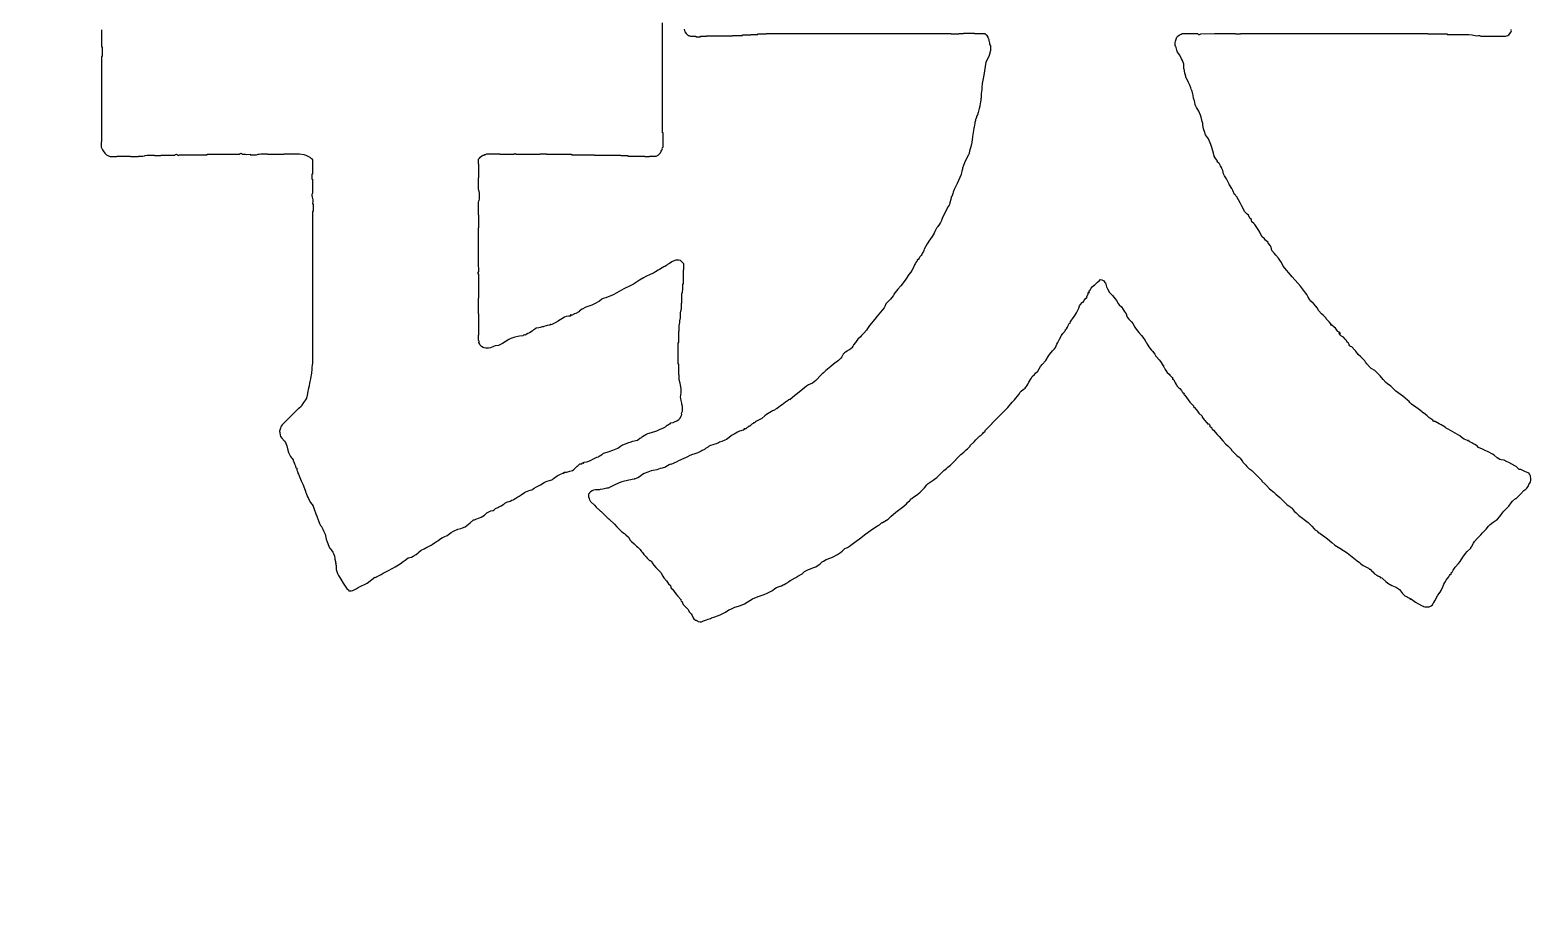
# Model space of a CAD drawing. Extents: x -129781 to 128588, y -28719 to 55661.
# Drawn here: x 115451.7 to 115879.3, y 3460.2 to 3714 of the extents above; entities that cross this region are included whole.
import ezdxf
from ezdxf.enums import TextEntityAlignment as Align

# ---------------------------------------------------------------- set-up
doc = ezdxf.new("R2010")
doc.units = 0
doc.header["$LTSCALE"] = 1000
doc.layers.get('0').update_dxf_attribs({"linetype": 'CONTINUOUS'})
doc.layers.get('Defpoints').update_dxf_attribs({"linetype": 'CONTINUOUS'})
doc.layers.add('DIM', color=3, linetype='CONTINUOUS', lineweight=0)
doc.layers.add('HFZT', color=5, linetype='CONTINUOUS', lineweight=15)
doc.styles.add('TSSD_Dimension', font='tssdeng.shx', dxfattribs={"width": 0.7, "bigfont": 'hztxt.shx'})
doc.styles.add('TSSD_NORM', font='tssdeng.shx', dxfattribs={"width": 0.7, "bigfont": 'hztxt.shx'})
doc.dimstyles.new('TSSD_100_100', dxfattribs={"dimtxt": 300, "dimasz": 100, "dimexe": 100, "dimexo": 250, "dimgap": 100, "dimtad": 1, "dimdec": 0, "dimzin": 0, "dimdsep": 46, "dimtxsty": 'TSSD_Dimension', "dimblk": 'ARCHTICK', "dimblk1": 'ARCHTICK', "dimblk2": 'ARCHTICK', "dimcen": 0, "dimdle": 100, "dimclrt": 7, "dimadec": 0, "dimazin": 0, "dimtfac": 1, "dimtdec": 0, "dimtix": 1, "dimtmove": 2, "dimatfit": 3, "dimfxl": 1, "dimtolj": 1, "dimtzin": 0, "dimarcsym": 0})

# ---------------------------------------------------------------- blocks, each defined once
blk = doc.blocks.new('z')
for points in [[(299712.1, 23882.2), (299712.1, 23877.4), (299712.1, 23875.1), (299712.1, 23870.3), (299712.2, 23870.3), (299712.3, 23870.3), (299712.4, 23870.3), (299712.4, 23867.6), (299712.4, 23866.3), (299712.4, 23863.6), (299712.3, 23863.6), (299712.2, 23863.6), (299712.1, 23863.6), (299712.1, 23840), (299712.1, 23828.3), (299712.1, 23804.7), (299712, 23804.7), (299711.9, 23804.7), (299711.8, 23804.7), (299711.8, 23803.2), (299711.8, 23802.4), (299711.8, 23800.9), (299712.6, 23799.1), (299713.1, 23798.3), (299714.3, 23796.9), (299715.5, 23795.6), (299716.3, 23795.1), (299717.9, 23794.5), (299719.8, 23794.5), (299720.8, 23794.5), (299722.7, 23794.5), (299722.7, 23794.6), (299722.7, 23794.7), (299722.7, 23794.8), (299726.4, 23794.8), (299728.2, 23794.8), (299732, 23794.8), (299732, 23794.7), (299732, 23794.6), (299732, 23794.5), (299734.1, 23794.5), (299735.2, 23794.5), (299737.4, 23794.5), (299737.4, 23794.6), (299737.4, 23794.7), (299737.4, 23794.8), (299738.7, 23794.8), (299739.3, 23794.8), (299740.6, 23794.8), (299741.7, 23795), (299742.3, 23795.2), (299743.5, 23795.4), (299745.5, 23795.4), (299746.5, 23795.4), (299748.6, 23795.4), (299748.6, 23795.3), (299748.6, 23795.2), (299748.6, 23795.1), (299750.4, 23795.1), (299751.3, 23795.1), (299753.1, 23795.1), (299753.1, 23795.2), (299753.1, 23795.3), (299753.1, 23795.4), (299756.9, 23795.4), (299758.8, 23795.4), (299762.7, 23795.4), (299763.3, 23795.9), (299763.9, 23796), (299764.6, 23795.6), (299765, 23795.2), (299765.6, 23795.3), (299765.9, 23795.7), (299773.6, 23795.7), (299777.4, 23795.7), (299785.1, 23795.7), (299785.1, 23795.9), (299785.1, 23795.9), (299785.1, 23796.1), (299793.9, 23796.1), (299798.3, 23796.1), (299807.2, 23796.1), (299807.9, 23796.6), (299808.6, 23796.7), (299809.4, 23796.2), (299811.6, 23796), (299812.7, 23795.9), (299814.9, 23796.1), (299814.9, 23795.9), (299814.9, 23795.9), (299814.9, 23795.7), (299816.6, 23795.7), (299817.5, 23795.7), (299819.3, 23795.7), (299820.5, 23796), (299821.1, 23796.1), (299822.2, 23796.4), (299824.1, 23796.4), (299825.1, 23796.4), (299827, 23796.4), (299827, 23796.3), (299827, 23796.2), (299827, 23796.1), (299831.5, 23796.1), (299833.7, 23796.1), (299838.2, 23796.1), (299838.2, 23796.2), (299838.2, 23796.3), (299838.2, 23796.4), (299842.6, 23796.4), (299844.7, 23796.4), (299849.1, 23796.4), (299852.1, 23795.8), (299853.5, 23795.3), (299856.3, 23794.1), (299857, 23793.4), (299857.4, 23793), (299858.1, 23792.2), (299858.1, 23788.3), (299858.1, 23786.3), (299858.1, 23782.3), (299857.9, 23782.3), (299857.9, 23782.3), (299857.7, 23782.3), (299857.7, 23780.9), (299857.7, 23780.2), (299857.7, 23778.8), (299857.9, 23778.8), (299857.9, 23778.8), (299858.1, 23778.8), (299858.1, 23774.9), (299858.1, 23773), (299858.1, 23769.2), (299857.5, 23768.2), (299857.5, 23767.4), (299857.9, 23766.3), (299858.2, 23764.5), (299858.2, 23763.6), (299858.1, 23761.8), (299858.2, 23761.8), (299858.3, 23761.8), (299858.4, 23761.8), (299858.4, 23759.6), (299858.4, 23758.5), (299858.4, 23756.4), (299858.3, 23756.4), (299858.2, 23756.4), (299858.1, 23756.4), (299858.1, 23714.6), (299858.1, 23693.7), (299858.1, 23651.9), (299858, 23651.3), (299858, 23651), (299857.9, 23650.4), (299857.6, 23648.1), (299857.5, 23647), (299857.3, 23644.7), (299857.2, 23643), (299857, 23642.1), (299856.6, 23640.5), (299856.1, 23638.6), (299855.9, 23637.6), (299855.7, 23635.7), (299855.1, 23633.1), (299854.9, 23631.9), (299854.4, 23629.3), (299853.8, 23627.1), (299853.3, 23626), (299851.8, 23624.2), (299850.7, 23622.4), (299850.1, 23621.5), (299848.6, 23620), (299848.4, 23620.1), (299848.3, 23620), (299848.1, 23619.9), (299843.7, 23615.4), (299841.5, 23613.2), (299837.1, 23608.8), (299836.4, 23607.9), (299836.1, 23607.4), (299835.8, 23606.3), (299835.4, 23605), (299835.3, 23604.3), (299835.5, 23603.1), (299835.7, 23601.5), (299836, 23600.7), (299836.9, 23599.4), (299838.6, 23597.5), (299839.3, 23596.4), (299840.3, 23594.1), (299841, 23591.1), (299841.5, 23589.6), (299842.9, 23586.7), (299843.5, 23585.8), (299843.9, 23585.3), (299844.6, 23584.5), (299844.6, 23584.1), (299844.6, 23583.9), (299844.8, 23583.5), (299845.4, 23582.3), (299845.7, 23581.6), (299846.4, 23580.3), (299846.4, 23579.6), (299846.6, 23579.2), (299847.2, 23578.7), (299847.1, 23577.8), (299847.2, 23577.3), (299847.7, 23576.5), (299847.8, 23575.7), (299847.9, 23575.3), (299848.3, 23574.6), (299850.3, 23569.9), (299851.3, 23567.6), (299853.3, 23562.9), (299853.3, 23562.3), (299853.4, 23561.9), (299853.7, 23561.4), (299854.7, 23558.9), (299855.2, 23557.6), (299856.5, 23555.2), (299857.9, 23553.5), (299858.5, 23552.5), (299859.3, 23550.4), (299860.4, 23547.1), (299861, 23545.5), (299862.1, 23542.2), (299862.7, 23541), (299863, 23540.3), (299863.7, 23539), (299863.8, 23538.9), (299863.9, 23538.9), (299864, 23538.7), (299865.1, 23536.4), (299865.7, 23535.3), (299866.9, 23533), (299867.5, 23529.5), (299868.1, 23527.8), (299869.4, 23524.6), (299869.9, 23523.5), (299870.3, 23523), (299871, 23522.1), (299872.2, 23520.6), (299872.7, 23519.7), (299873.3, 23517.9), (299873.5, 23516.4), (299873.6, 23515.6), (299873.9, 23514.1), (299874, 23513.4), (299874.1, 23513.1), (299874.2, 23512.5), (299874, 23512.3), (299874.1, 23511.9), (299874.4, 23511.8), (299874.4, 23510.6), (299874.4, 23509.9), (299874.4, 23508.6), (299875.4, 23505.8), (299876.1, 23504.4), (299877.7, 23501.9), (299879.3, 23499), (299880.1, 23497.6), (299882.1, 23495), (299882.6, 23494.6), (299882.9, 23494.4), (299883.3, 23493.9), (299884.4, 23493.8), (299884.9, 23493.8), (299885.9, 23494.1), (299887.4, 23494.8), (299888.2, 23495.2), (299889.7, 23496), (299889.9, 23496.1), (299889.9, 23496.2), (299890.1, 23496.3), (299892.4, 23497.5), (299893.5, 23498), (299895.8, 23499.2), (299898, 23500.8), (299899.1, 23501.6), (299901.3, 23503.2), (299901.7, 23503), (299902.1, 23503.2), (299902.4, 23503.5), (299905.5, 23505.2), (299907, 23506), (299910.1, 23507.7), (299913.6, 23509.5), (299915.3, 23510.4), (299918.7, 23512.5), (299920.9, 23514.2), (299922.1, 23515), (299924.3, 23516.6), (299926.6, 23517.2), (299927.8, 23517.7), (299929.8, 23519), (299931.2, 23520.2), (299931.9, 23520.8), (299933.3, 23521.9), (299935.3, 23522.9), (299936.4, 23523.5), (299938.4, 23524.5), (299940.1, 23525.4), (299940.9, 23525.9), (299942.6, 23527), (299944, 23528), (299944.7, 23528.5), (299946.1, 23529.6), (299948.1, 23530.6), (299949.2, 23531.1), (299951.2, 23532.2), (299954.1, 23534.1), (299955.6, 23535), (299958.7, 23536.5), (299960.8, 23536.9), (299961.8, 23537.3), (299963.7, 23538.2), (299966.1, 23540), (299967.2, 23540.9), (299969.4, 23542.9), (299970.2, 23542.9), (299970.6, 23543.1), (299971.2, 23543.5), (299973.7, 23544.3), (299974.9, 23544.9), (299977.1, 23546.2), (299978.7, 23547.7), (299979.6, 23548.3), (299981.6, 23549.1), (299983, 23549.5), (299983.7, 23549.9), (299984.8, 23550.7), (299986.3, 23551.5), (299987.1, 23551.9), (299988.7, 23552.6), (299990.4, 23553.9), (299991.3, 23554.4), (299993.1, 23555.4), (299994.3, 23555.7), (299994.9, 23555.9), (299996, 23556.5), (299997.2, 23556.9), (299997.7, 23557.2), (299998.7, 23557.9), (300000.2, 23558.8), (300001, 23559.3), (300002.4, 23560.3), (300004.8, 23561.9), (300006.1, 23562.6), (300008.8, 23563.5), (300009.9, 23563.8), (300010.5, 23564.1), (300011.4, 23564.8), (300013.2, 23565.7), (300014.1, 23566.2), (300015.9, 23567.1), (300018.4, 23568.7), (300019.9, 23569.4), (300022.9, 23570.3), (300023.7, 23570.6), (300024.1, 23570.9), (300024.8, 23571.5), (300027.5, 23573.4), (300028.9, 23574.1), (300031.9, 23575.4), (300031.9, 23575.2), (300032, 23575.2), (300032.2, 23575.2), (300032.2, 23575.5), (300032.2, 23575.6), (300032.2, 23575.9), (300033.9, 23576), (300034.7, 23576.2), (300036.3, 23576.7), (300038, 23577.2), (300038.9, 23577.7), (300040.2, 23578.9), (300041.3, 23580), (300042, 23580.6), (300043.2, 23581.6), (300043.9, 23581.6), (300044.4, 23581.8), (300044.8, 23582.3), (300044.9, 23582.5), (300045.1, 23582.5), (300045.3, 23582.4), (300045.5, 23582.2), (300045.7, 23582.2), (300045.9, 23582.3), (300045.9, 23582.5), (300045.9, 23582.6), (300045.9, 23582.9), (300047.8, 23583.1), (300048.7, 23583.4), (300050.4, 23584), (300052.2, 23584.9), (300053.1, 23585.4), (300054.9, 23586.3), (300056.1, 23586.6), (300056.6, 23587), (300057.6, 23587.7), (300058.4, 23588.1), (300058.7, 23588.4), (300059.4, 23589), (300062, 23589.8), (300063.4, 23590.2), (300065.9, 23591.2), (300068.2, 23592), (300069.3, 23592.5), (300071.2, 23593.9), (300072.7, 23594.8), (300073.5, 23595.2), (300075.1, 23595.9), (300077, 23596.5), (300078, 23596.8), (300079.9, 23597.5), (300081.9, 23597.8), (300083, 23598.2), (300084.7, 23599.4), (300085.5, 23599.8), (300085.9, 23600.1), (300086.6, 23600.7), (300088.8, 23602.1), (300090.1, 23602.7), (300092.7, 23603.5), (300094.2, 23603.9), (300095, 23604.1), (300096.5, 23604.5), (300098.8, 23605.7), (300100, 23606.2), (300102.3, 23607.4), (300102.9, 23607.7), (300103.1, 23608), (300103.6, 23608.5), (300104, 23608.4), (300104.3, 23608.6), (300104.5, 23609), (300105.2, 23609.3), (300105.6, 23609.5), (300106.1, 23610.1), (300107.8, 23610.4), (300108.7, 23610.7), (300110.3, 23611.5), (300111.7, 23612.4), (300112.4, 23613.1), (300113.2, 23614.6), (300113.4, 23615.1), (300113.5, 23615.4), (300113.8, 23615.9), (300113.5, 23616.7), (300113.6, 23617.3), (300114.1, 23618.1), (300114.1, 23619.4), (300114.1, 23620), (300114.1, 23621.3), (300113.8, 23623), (300113.6, 23623.8), (300113.2, 23625.5), (300113, 23627), (300112.9, 23627.8), (300113, 23629.3), (300113.3, 23631.1), (300113.3, 23632), (300113.2, 23633.8), (300112.8, 23636.2), (300112.5, 23637.5), (300111.9, 23639.9), (300111.9, 23641.3), (300111.9, 23642), (300111.9, 23643.4), (300111.8, 23643.4), (300111.7, 23643.4), (300111.6, 23643.4), (300111.6, 23646.3), (300111.6, 23647.8), (300111.6, 23650.8), (300111.4, 23650.8), (300111.4, 23650.8), (300111.2, 23650.8), (300111.2, 23656.8), (300111.2, 23659.8), (300111.2, 23665.8), (300111.4, 23665.8), (300111.4, 23665.8), (300111.6, 23665.8), (300111.6, 23668.9), (300111.6, 23670.4), (300111.6, 23673.5), (300111.7, 23673.5), (300111.8, 23673.5), (300111.9, 23673.5), (300111.9, 23675), (300111.9, 23675.8), (300111.9, 23677.3), (300112.3, 23679.5), (300112.4, 23680.6), (300112.8, 23682.8), (300112.8, 23684.2), (300112.8, 23684.9), (300112.8, 23686.3), (300113.1, 23687.4), (300113.2, 23688), (300113.5, 23689.2), (300113.5, 23690.7), (300113.5, 23691.5), (300113.5, 23693), (300113.6, 23693), (300113.7, 23693), (300113.8, 23693), (300113.8, 23695.6), (300113.8, 23696.8), (300113.8, 23699.4), (300114.1, 23700.6), (300114.2, 23701.1), (300114.4, 23702.3), (300114.4, 23703.9), (300114.4, 23704.8), (300114.4, 23706.4), (300114.6, 23706.4), (300114.6, 23706.4), (300114.8, 23706.4), (300114.8, 23710.3), (300114.8, 23712.2), (300114.8, 23716), (300114.9, 23716), (300115, 23716), (300115.1, 23716), (300115.1, 23717.7), (300115.1, 23718.5), (300115.1, 23720.2), (300114.2, 23721.2), (300113.8, 23721.6), (300112.8, 23722.4), (300111.6, 23722.8), (300110.9, 23722.8), (300109.6, 23722.6), (300107.7, 23722.1), (300106.7, 23721.6), (300105.2, 23720.4), (300104.3, 23719.9), (300103.9, 23719.7), (300103.2, 23719.1), (300102, 23718.4), (300101.3, 23718.1), (300100, 23717.5), (300098.2, 23716.3), (300097.3, 23715.8), (300095.6, 23714.6), (300094, 23713.8), (300093.3, 23713.5), (300091.7, 23712.7), (300088.7, 23711.3), (300087.2, 23710.5), (300084.4, 23708.8), (300080.2, 23706.1), (300078, 23705), (300073.5, 23702.9), (300068.7, 23700), (300066.2, 23698.7), (300061, 23696.7), (300059.2, 23696.1), (300058.3, 23695.6), (300056.8, 23694.4), (300056.4, 23694.3), (300056.2, 23694.1), (300055.9, 23693.8), (300054.1, 23692.9), (300053.2, 23692.5), (300051.4, 23691.6), (300048.6, 23690.7), (300047.2, 23690.1), (300044.7, 23688.7), (300043.6, 23688.2), (300043.2, 23687.8), (300042.4, 23686.9), (300040.4, 23685.9), (300039.4, 23685.5), (300037.3, 23684.5), (300037, 23684.8), (300036.9, 23684.9), (300036.7, 23685.2), (300036.7, 23684.7), (300036.7, 23684.5), (300036.7, 23684), (300036.3, 23684), (300036, 23684.1), (300035.7, 23684.4), (300035.7, 23684.2), (300035.7, 23684.1), (300035.7, 23683.9), (300033.6, 23683.6), (300032.6, 23683.2), (300030.7, 23682.1), (300029.6, 23681.4), (300029.1, 23681.1), (300028, 23680.4), (300026.1, 23679.4), (300025.1, 23678.9), (300023.2, 23678), (300023.1, 23678.2), (300022.8, 23678.2), (300022.6, 23678.1), (300022.4, 23677.9), (300022.3, 23677.8), (300022.1, 23677.6), (300020.5, 23677.5), (300019.7, 23677.3), (300018.1, 23676.8), (300017.8, 23676.6), (300017.5, 23676.5), (300017.1, 23676.5), (300015.6, 23676.1), (300014.8, 23675.9), (300013.3, 23675.6), (300012.7, 23675.6), (300012.4, 23675.4), (300012, 23674.9), (300011.2, 23674.5), (300010.8, 23674.2), (300010.1, 23673.6), (300008.2, 23672.5), (300007.2, 23672), (300005.3, 23670.9), (300004.6, 23671), (300004.2, 23670.9), (300003.7, 23670.4), (300001.4, 23670.1), (300000.3, 23669.9), (299998.1, 23669.3), (299995.3, 23668.4), (299993.9, 23667.7), (299991.4, 23666.1), (299989.5, 23665.1), (299988.6, 23664.6), (299986.7, 23663.6), (299984.5, 23663.3), (299983.3, 23662.9), (299981.3, 23662), (299980, 23661.8), (299979.4, 23661.8), (299978.1, 23661.8), (299976.8, 23662), (299976.1, 23662.2), (299975, 23662.9), (299974.1, 23663.9), (299973.8, 23664.5), (299973.3, 23665.8), (299973.5, 23666.3), (299973.4, 23666.7), (299973, 23667.1), (299973, 23668.6), (299973, 23669.4), (299973, 23670.9), (299973.1, 23670.9), (299973.2, 23670.9), (299973.3, 23670.9), (299973.3, 23676.8), (299973.3, 23679.7), (299973.3, 23685.6), (299973.2, 23685.6), (299973.1, 23685.6), (299973, 23685.6), (299973, 23690), (299973, 23692.2), (299973, 23696.5), (299973.1, 23696.5), (299973.2, 23696.5), (299973.3, 23696.5), (299973.3, 23703), (299973.3, 23706.3), (299973.3, 23712.8), (299972.8, 23713.4), (299972.7, 23714.1), (299973.1, 23714.8), (299973.3, 23716.3), (299973.3, 23717.1), (299973, 23718.6), (299973, 23729.2), (299973, 23734.5), (299973, 23745.2), (299973.1, 23745.2), (299973.2, 23745.2), (299973.3, 23745.2), (299973.3, 23748.8), (299973.3, 23750.5), (299973.3, 23754.1), (299973.2, 23754.1), (299973.1, 23754.1), (299973, 23754.1), (299973, 23757.6), (299973, 23759.3), (299973, 23762.8), (299973.2, 23763.7), (299973.4, 23764.1), (299973.6, 23765), (299973.6, 23766.7), (299973.6, 23767.5), (299973.6, 23769.2), (299973.4, 23770.3), (299973.2, 23770.9), (299973, 23772.1), (299973, 23775.1), (299973, 23776.7), (299973, 23779.7), (299973.1, 23779.7), (299973.2, 23779.7), (299973.3, 23779.7), (299973.3, 23783.6), (299973.3, 23785.5), (299973.3, 23789.3), (299973.2, 23789.3), (299973.1, 23789.3), (299973, 23789.3), (299973, 23790.6), (299973, 23791.3), (299973, 23792.5), (299973.3, 23793), (299973.5, 23793.2), (299973.9, 23793.5), (299973.9, 23793.8), (299973.9, 23793.9), (299973.9, 23794.1), (299974.4, 23794.1), (299974.7, 23794.2), (299974.9, 23794.6), (299975.4, 23794.7), (299975.6, 23795), (299975.8, 23795.4), (299976.5, 23795.3), (299976.9, 23795.5), (299977.4, 23795.9), (299978, 23795.9), (299978.3, 23796), (299978.7, 23796.4), (299982.3, 23796.4), (299984.1, 23796.4), (299987.7, 23796.4), (299987.7, 23796.3), (299987.7, 23796.2), (299987.7, 23796.1), (299991.7, 23796.1), (299993.6, 23796.1), (299997.6, 23796.1), (299997.9, 23796.5), (299998.5, 23796.6), (299998.9, 23796.2), (300005.5, 23796.1), (300008.9, 23796.1), (300015.5, 23796.1), (300015.5, 23796.2), (300015.5, 23796.3), (300015.5, 23796.4), (300017.3, 23796.4), (300018.2, 23796.4), (300020, 23796.4), (300020, 23796.3), (300020, 23796.2), (300020, 23796.1), (300026.9, 23796.1), (300030.4, 23796.1), (300037.3, 23796.1), (300037.3, 23795.9), (300037.3, 23795.9), (300037.3, 23795.7), (300043.7, 23795.7), (300046.9, 23795.7), (300053.3, 23795.7), (300053.3, 23795.6), (300053.3, 23795.6), (300053.3, 23795.4), (300060.6, 23795.4), (300064.3, 23795.4), (300071.5, 23795.4), (300071.5, 23795.3), (300071.5, 23795.2), (300071.5, 23795.1), (300073.5, 23795.1), (300074.4, 23795.1), (300076.4, 23795.1), (300076.4, 23795), (300076.4, 23794.9), (300076.4, 23794.8), (300081.1, 23794.8), (300083.5, 23794.8), (300088.2, 23794.8), (300088.2, 23794.7), (300088.2, 23794.6), (300088.2, 23794.5), (300089.5, 23794.5), (300090.1, 23794.5), (300091.4, 23794.5), (300091.4, 23794.6), (300091.4, 23794.7), (300091.4, 23794.8), (300093.2, 23794.8), (300094.1, 23794.8), (300095.9, 23794.8), (300097.3, 23795.4), (300097.9, 23795.9), (300098.9, 23797), (300099.5, 23798.2), (300099.8, 23798.8), (300100.4, 23799.9), (300100.1, 23800.2), (300100.3, 23800.7), (300100.7, 23800.9), (300100.7, 23804.8), (300100.7, 23806.8), (300100.7, 23810.8), (300100.5, 23810.8), (300100.5, 23810.8), (300100.4, 23810.8), (300100.4, 23841.3), (300100.4, 23856.5), (300100.4, 23887)], [(300115.3, 23882.6), (300115.9, 23880.9), (300116.6, 23879.7), (300117.1, 23879.2), (300118.1, 23878.3), (300118.7, 23878.3), (300119.1, 23878.1), (300119.6, 23877.7), (300121.1, 23877.7), (300121.9, 23877.7), (300123.4, 23877.7), (300123.4, 23877.6), (300123.4, 23877.5), (300123.4, 23877.4), (300124.7, 23877.4), (300125.3, 23877.4), (300126.6, 23877.4), (300126.6, 23877.5), (300126.6, 23877.6), (300126.6, 23877.7), (300128.3, 23877.7), (300129.1, 23877.7), (300130.8, 23877.7), (300130.8, 23877.8), (300130.8, 23877.9), (300130.8, 23878), (300137.9, 23878), (300141.5, 23878), (300148.7, 23878), (300148.7, 23878.1), (300148.7, 23878.2), (300148.7, 23878.3), (300151.5, 23878.3), (300152.9, 23878.3), (300155.7, 23878.3), (300155.7, 23878.4), (300155.7, 23878.5), (300155.7, 23878.6), (300158, 23878.6), (300159.2, 23878.6), (300161.5, 23878.6), (300161.5, 23878.8), (300161.5, 23878.8), (300161.5, 23879), (300163.4, 23879), (300164.4, 23879), (300166.3, 23879), (300166.3, 23879.1), (300166.3, 23879.2), (300166.3, 23879.3), (300168.6, 23879.3), (300169.7, 23879.3), (300172.1, 23879.3), (300172.1, 23879.4), (300172.1, 23879.5), (300172.1, 23879.6), (300223.3, 23879.6), (300248.9, 23879.6), (300300.1, 23879.6), (300300.1, 23879.5), (300300.1, 23879.4), (300300.1, 23879.3), (300302.3, 23879.3), (300303.3, 23879.3), (300305.5, 23879.3), (300305.5, 23879.4), (300305.5, 23879.5), (300305.5, 23879.6), (300306.8, 23879.6), (300307.4, 23879.6), (300308.7, 23879.6), (300308.7, 23879.7), (300308.7, 23879.8), (300308.7, 23879.9), (300311.8, 23879.9), (300313.3, 23879.9), (300316.4, 23879.9), (300316.4, 23879.8), (300316.4, 23879.7), (300316.4, 23879.6), (300319.2, 23879.6), (300320.6, 23879.6), (300323.4, 23879.6), (300324.5, 23878.8), (300324.9, 23878.2), (300325.5, 23877), (300325.7, 23876.3), (300325.9, 23876), (300326.3, 23875.4), (300326.3, 23874.5), (300326.4, 23874), (300326.8, 23873.2), (300326.8, 23872.3), (300326.9, 23871.8), (300327.3, 23871), (300327.3, 23869.7), (300327.3, 23869), (300327.3, 23867.8), (300326.4, 23864.5), (300325.8, 23862.8), (300324.2, 23859.8), (300323.2, 23853.9), (300322.7, 23850.9), (300321.7, 23845), (300321.4, 23842.2), (300321.3, 23840.8), (300321, 23838), (300321, 23837.3), (300320.9, 23836.9), (300320.9, 23836.2), (300320.9, 23835.7), (300320.9, 23835.5), (300320.9, 23835), (300320.8, 23834.5), (300320.8, 23834.3), (300320.7, 23833.8), (300320.5, 23832), (300320.3, 23831.1), (300320.1, 23829.3), (300319.6, 23827.6), (300319.3, 23826.7), (300318.8, 23824.9), (300318.3, 23823.3), (300318, 23822.6), (300317.5, 23821), (300317.2, 23820.4), (300317, 23820.1), (300316.9, 23819.4), (300316.6, 23818.1), (300316.5, 23817.5), (300316.2, 23816.2), (300316, 23814.8), (300315.9, 23814.1), (300315.6, 23812.7), (300315.3, 23810.9), (300315.2, 23810), (300315, 23808.2), (300314.4, 23804.1), (300314, 23802.1), (300312.9, 23798.1), (300312.7, 23797.1), (300312.5, 23796.6), (300312.1, 23795.7), (300310.2, 23792.1), (300309.4, 23790.2), (300308.1, 23786.3), (300308, 23786.1), (300308, 23786), (300307.9, 23785.8), (300307.5, 23784.3), (300307.3, 23783.5), (300307, 23782), (300305.3, 23777.8), (300304.3, 23775.7), (300302.2, 23771.7), (300301.5, 23769.8), (300301.2, 23768.9), (300300.6, 23766.9), (300300.5, 23766.7), (300300.5, 23766.6), (300300.4, 23766.5), (300300.4, 23766.6), (300300.4, 23766.7), (300300.4, 23766.9), (300300.3, 23766.7), (300300.3, 23766.6), (300300.2, 23766.3), (300299.9, 23764.8), (300299.7, 23764), (300299.3, 23762.5), (300299, 23761.3), (300298.7, 23760.8), (300298, 23759.9), (300296.5, 23756.8), (300295.7, 23755.3), (300294.2, 23752.2), (300293.8, 23750.8), (300293.5, 23750.1), (300292.7, 23748.9), (300292, 23747.6), (300291.6, 23746.9), (300290.6, 23745.8), (300290.5, 23745.4), (300290.3, 23745.2), (300290, 23744.9), (300288.8, 23742.5), (300288.3, 23741.4), (300287.1, 23739.1), (300284.7, 23735.8), (300283.5, 23734), (300281.5, 23730.4), (300281.3, 23729.3), (300281.1, 23728.8), (300280.4, 23727.9), (300279.8, 23726.6), (300279.4, 23726), (300278.5, 23725), (300278, 23724), (300277.6, 23723.5), (300276.7, 23722.8), (300276.8, 23722.3), (300276.6, 23722), (300276.2, 23721.8), (300275.2, 23720.2), (300274.7, 23719.4), (300274, 23717.6), (300273, 23715.6), (300272.3, 23714.5), (300270.8, 23712.8), (300268.7, 23709.6), (300267.6, 23708), (300265.2, 23705), (300263.3, 23702.6), (300262.4, 23701.4), (300260.4, 23699.1), (300260.5, 23698.7), (300260.3, 23698.3), (300259.9, 23698.1), (300258.1, 23695.7), (300257.1, 23694.5), (300255, 23692.4), (300254.2, 23690.6), (300253.7, 23689.7), (300252.5, 23688.2), (300249, 23683.9), (300247.2, 23681.8), (300243.7, 23677.5), (300242.3, 23675.3), (300241.5, 23674.2), (300239.7, 23672.2), (300238.1, 23670.5), (300237.3, 23669.7), (300235.6, 23668), (300234.5, 23666.4), (300233.9, 23665.6), (300232.5, 23664.2), (300232.6, 23663.8), (300232.4, 23663.4), (300232.1, 23663.2), (300231.3, 23662.1), (300230.9, 23661.6), (300229.8, 23660.7), (300229, 23660.4), (300228.6, 23660.2), (300228.1, 23659.6), (300226.9, 23659), (300226.4, 23658.6), (300225.5, 23657.6), (300224.4, 23655.7), (300223.7, 23654.8), (300222.1, 23653.3), (300218.6, 23650.6), (300216.9, 23649.2), (300213.3, 23646.4), (300211.7, 23644.8), (300210.9, 23644), (300209.3, 23642.4), (300207.4, 23640.4), (300206.4, 23639.4), (300204.2, 23637.6), (300201.3, 23636.3), (300200, 23635.4), (300197.5, 23633.5), (300193.8, 23630.5), (300192, 23629.1), (300188.4, 23626.1), (300188, 23626.2), (300187.6, 23626), (300187.4, 23625.6), (300186.6, 23625.2), (300186.2, 23624.9), (300185.5, 23624.3), (300183.2, 23622.6), (300182, 23621.8), (300179.7, 23620), (300179.3, 23620.1), (300179, 23619.9), (300178.8, 23619.5), (300178.3, 23619.4), (300178.1, 23619.2), (300177.8, 23618.9), (300176.5, 23618.3), (300175.9, 23617.9), (300174.6, 23617.3), (300172.3, 23615.8), (300171.2, 23614.9), (300169.2, 23613.1), (300167.6, 23612.4), (300166.9, 23612), (300165.3, 23611.2), (300164.7, 23610.9), (300164.5, 23610.6), (300164, 23610.1), (300163.6, 23610.2), (300163.3, 23610), (300163.1, 23609.6), (300162.1, 23609.1), (300161.6, 23608.7), (300160.8, 23607.9), (300160.4, 23607.9), (300160.1, 23607.8), (300159.9, 23607.4), (300159, 23606.9), (300158.6, 23606.6), (300158, 23605.9), (300157.5, 23605.9), (300157.2, 23605.9), (300156.7, 23605.9), (300156.8, 23605.5), (300156.6, 23605.1), (300156.2, 23605), (300153.6, 23604.3), (300152.3, 23603.7), (300150, 23602.3), (300148.5, 23601.5), (300147.8, 23601), (300146.4, 23600), (300144.6, 23598.6), (300143.5, 23598), (300141.3, 23597.1), (300139.7, 23596.6), (300139, 23596.3), (300137.5, 23595.5), (300135.9, 23595), (300135.2, 23594.8), (300133.6, 23594.3), (300132.7, 23594), (300132.1, 23593.7), (300131.4, 23593), (300130.6, 23592.6), (300130.2, 23592.3), (300129.5, 23591.7), (300127.9, 23590.9), (300127.2, 23590.5), (300125.6, 23589.8), (300125, 23589.6), (300124.7, 23589.4), (300124, 23589.1), (300122.1, 23588.5), (300121.2, 23588.2), (300119.2, 23587.5), (300117.6, 23586.5), (300116.8, 23586.1), (300115.1, 23585.3), (300111.5, 23583.7), (300109.7, 23582.9), (300106.1, 23581.3), (300105.7, 23581.4), (300105.3, 23581.3), (300105, 23581), (300103.9, 23580.3), (300103.4, 23580), (300102.3, 23579.5), (300100, 23578.8), (300098.8, 23578.4), (300096.5, 23577.6), (300093.9, 23577.1), (300092.6, 23576.8), (300090.1, 23575.9), (300087.7, 23575), (300086.5, 23574.3), (300084.4, 23572.8), (300083.3, 23572), (300082.6, 23571.7), (300081.3, 23571.4), (300081.1, 23571.3), (300081, 23571.3), (300080.8, 23571.2), (300079.3, 23570.8), (300078.5, 23570.6), (300077, 23570.3), (300075.1, 23570), (300074.1, 23569.8), (300072.2, 23569.3), (300070.4, 23568.5), (300069.5, 23568.1), (300067.7, 23567.4), (300065.9, 23566.5), (300065, 23566), (300063.2, 23565.1), (300062.7, 23564.9), (300062.5, 23564.9), (300061.9, 23564.8), (300060, 23564.4), (300059.1, 23564.2), (300057.1, 23563.9), (300056.8, 23563.8), (300056.7, 23563.8), (300056.3, 23563.7), (300055.4, 23563.7), (300054.9, 23563.7), (300053.9, 23563.7), (300052.5, 23563.4), (300051.7, 23563.1), (300050.4, 23562.3), (300049.9, 23561.7), (300049.7, 23561.4), (300049.1, 23560.8), (300049, 23559.5), (300049, 23558.8), (300049.5, 23557.6), (300049.9, 23556.8), (300050.1, 23556.5), (300050.6, 23555.7), (300053.2, 23553.1), (300054.5, 23551.8), (300057.1, 23549.1), (300057.4, 23549), (300057.5, 23548.9), (300057.8, 23548.8), (300059.8, 23546.8), (300060.9, 23545.7), (300062.9, 23543.7), (300063.2, 23543.6), (300063.3, 23543.5), (300063.5, 23543.4), (300067, 23539.9), (300068.7, 23538.2), (300072.2, 23534.7), (300074.1, 23533.4), (300075, 23532.6), (300076.7, 23530.9), (300078, 23528.8), (300078.9, 23527.9), (300080.8, 23526.4), (300082.4, 23524.8), (300083.2, 23524), (300084.8, 23522.4), (300085.9, 23521), (300086.4, 23520.3), (300087.4, 23518.9), (300089, 23517.3), (300089.8, 23516.5), (300091.4, 23514.9), (300091.8, 23514.7), (300092, 23514.6), (300092.4, 23514.4), (300093.6, 23512.5), (300094.3, 23511.6), (300095.7, 23509.9), (300097.1, 23508.5), (300097.8, 23507.8), (300099.2, 23506.4), (300100.5, 23503.9), (300101.3, 23502.8), (300103.1, 23500.6), (300104, 23499.3), (300104.6, 23498.6), (300105.8, 23497.4), (300106.1, 23496.3), (300106.4, 23495.7), (300107.2, 23494.9), (300109.5, 23491.8), (300110.7, 23490.3), (300113.2, 23487.5), (300113.1, 23487.1), (300113.3, 23486.7), (300113.6, 23486.6), (300114.7, 23484.4), (300115.5, 23483.4), (300117.2, 23481.8), (300118, 23480.9), (300118.4, 23480.3), (300118.8, 23479.2), (300119.7, 23478.3), (300120.2, 23477.8), (300120.8, 23476.6), (300121.5, 23475.2), (300122.1, 23474.5), (300123.2, 23473.4), (300123.6, 23473.5), (300124, 23473.2), (300124, 23472.8), (300124.4, 23473), (300124.9, 23472.9), (300125, 23472.5), (300126.5, 23472.3), (300127.4, 23472.4), (300128.8, 23473), (300130.1, 23473.4), (300130.8, 23473.7), (300132, 23474.2), (300133.6, 23474.7), (300134.3, 23475), (300135.9, 23475.5), (300139.2, 23476.7), (300140.8, 23477.4), (300143.9, 23479), (300146.3, 23480.6), (300147.6, 23481.2), (300150.3, 23482.4), (300153, 23483.2), (300154.4, 23483.7), (300157, 23484.8), (300160.7, 23487.2), (300162.6, 23488.2), (300166.6, 23489.9), (300170.7, 23491.2), (300172.7, 23492.1), (300176.5, 23494.1), (300178.2, 23495.5), (300179.2, 23496.1), (300181.2, 23496.8), (300181.7, 23497), (300182, 23497.1), (300182.6, 23497.3), (300183.9, 23497.9), (300184.5, 23498.2), (300185.8, 23498.9), (300187, 23499.6), (300187.6, 23500), (300188.7, 23501), (300189.1, 23500.9), (300189.5, 23501.1), (300189.7, 23501.4), (300192.6, 23503.1), (300194.1, 23503.9), (300197, 23505.6), (300198.6, 23507.1), (300199.5, 23507.7), (300201.5, 23508.6), (300202.7, 23509), (300203.3, 23509.2), (300204.4, 23509.8), (300206.4, 23510.5), (300207.5, 23511), (300209.2, 23512.3), (300210.8, 23513.8), (300211.7, 23514.4), (300213.7, 23515.5), (300216.9, 23516.7), (300218.5, 23517.3), (300221.5, 23518.9), (300223.6, 23520.4), (300224.6, 23521.2), (300226.5, 23523), (300227.8, 23523.5), (300228.5, 23523.9), (300229.7, 23524.8), (300234.3, 23528.2), (300236.6, 23529.9), (300241.2, 23533.3), (300244.4, 23535.5), (300246, 23536.6), (300249.2, 23538.7), (300250.5, 23539.4), (300251.1, 23539.9), (300252.1, 23541), (300252.5, 23540.9), (300252.8, 23541.1), (300253, 23541.4), (300255.4, 23542.7), (300256.5, 23543.5), (300258.5, 23545.3), (300261.9, 23548.3), (300263.7, 23549.7), (300267.4, 23552.3), (300269.2, 23554.1), (300270, 23554.9), (300271.8, 23556.6), (300271.9, 23557), (300272, 23557.2), (300272.2, 23557.6), (300272.8, 23557.5), (300273.2, 23557.6), (300273.5, 23558.1), (300277, 23560.7), (300278.7, 23562.1), (300281.8, 23565.1), (300283.3, 23567.1), (300284.2, 23568), (300286.2, 23569.5), (300287.8, 23570.4), (300288.6, 23571), (300290.2, 23572.2), (300292.1, 23574.1), (300293, 23575.1), (300295, 23577), (300296.9, 23578.5), (300297.8, 23579.3), (300299.8, 23580.8), (300301.2, 23582.3), (300302, 23583), (300303.4, 23584.5), (300303.6, 23584.8), (300303.6, 23584.9), (300303.8, 23585.1), (300305, 23586.4), (300305.6, 23587), (300306.8, 23588.2), (300307.7, 23588.8), (300308.1, 23589.1), (300309, 23589.8), (300310.6, 23591.4), (300311.4, 23592.2), (300313, 23593.8), (300313.2, 23594), (300313.2, 23594.2), (300313.4, 23594.4), (300316, 23597), (300317.3, 23598.4), (300319.9, 23601), (300320.2, 23601.1), (300320.3, 23601.2), (300320.6, 23601.3), (300321.8, 23602.5), (300322.4, 23603.1), (300323.6, 23604.3), (300323.7, 23604.6), (300323.8, 23604.7), (300323.9, 23605), (300325.7, 23606.8), (300326.6, 23607.7), (300328.4, 23609.5), (300328.5, 23609.7), (300328.6, 23609.8), (300328.7, 23610.1), (300333, 23614.3), (300335.1, 23616.4), (300339.3, 23620.7), (300342.4, 23624.3), (300344, 23626.1), (300347.1, 23629.8), (300348, 23631.3), (300348.6, 23632), (300349.9, 23633.1), (300351.3, 23634.1), (300351.9, 23634.8), (300352.9, 23636.2), (300352.9, 23636.6), (300353, 23636.8), (300353.4, 23637), (300354, 23638.3), (300354.3, 23638.9), (300355, 23640.2), (300355.6, 23640.9), (300355.8, 23641.3), (300356.3, 23642.1), (300357.8, 23643.6), (300358.6, 23644.4), (300360.1, 23645.9), (300362, 23649), (300363.2, 23650.5), (300365.7, 23653.2), (300367.3, 23656), (300368.3, 23657.4), (300370.3, 23660), (300371.2, 23660.9), (300371.6, 23661.3), (300372.3, 23662.3), (300373.4, 23664.6), (300374, 23665.7), (300375.1, 23668), (300376.5, 23670.6), (300377.4, 23671.9), (300379.3, 23674.1), (300379.4, 23674.6), (300379.6, 23674.8), (300379.9, 23675.1), (300380.6, 23676.4), (300380.9, 23677), (300381.5, 23678.3), (300381.9, 23678.9), (300382.1, 23679.1), (300382.7, 23679.6), (300382.6, 23680), (300382.8, 23680.3), (300383.1, 23680.5), (300384.7, 23682.8), (300385.5, 23684), (300387, 23686.3), (300387.6, 23687.6), (300387.9, 23688.2), (300388.6, 23689.5), (300389.1, 23691.2), (300389.6, 23692), (300390.8, 23693.3), (300391, 23693.6), (300391.3, 23693.7), (300391.6, 23693.6), (300392.4, 23695.2), (300393, 23695.9), (300394.2, 23697.2), (300394.1, 23697.8), (300394.2, 23698.3), (300394.7, 23698.8), (300395, 23699.4), (300395.1, 23699.7), (300395.1, 23700.4), (300395.4, 23700.4), (300395.5, 23700.4), (300395.8, 23700.4), (300395.6, 23700.9), (300395.7, 23701.4), (300396.1, 23701.8), (300397.1, 23703.4), (300397.7, 23704.2), (300399.1, 23705.5), (300399.3, 23705.4), (300399.5, 23705.5), (300399.6, 23705.6), (300400.8, 23706.8), (300401.4, 23707.4), (300402.5, 23708.5), (300402.7, 23708.7), (300402.9, 23708.7), (300403.1, 23708.7), (300403, 23708.9), (300403.1, 23709.2), (300403.3, 23709.3), (300404.4, 23709.1), (300404.9, 23708.9), (300405.9, 23708.4), (300406.2, 23707.8), (300406.4, 23707.5), (300407, 23707.1), (300407.7, 23704.3), (300408.3, 23702.9), (300409.7, 23700.4), (300411.8, 23698.2), (300412.8, 23697.1), (300414.7, 23694.8), (300415.7, 23692.8), (300416.4, 23691.9), (300418, 23690.4), (300419.3, 23688.5), (300420, 23687.5), (300421.4, 23685.6), (300421.8, 23684), (300422.1, 23683.2), (300423.1, 23681.8), (300424.3, 23680.6), (300424.9, 23680.1), (300426, 23678.9), (300427.4, 23676.3), (300428.2, 23675), (300430, 23672.7), (300432, 23670.6), (300432.9, 23669.5), (300434.5, 23667.1), (300434.7, 23666.5), (300434.9, 23666.2), (300435.3, 23665.8), (300435.9, 23664.5), (300436.3, 23663.9), (300436.9, 23662.6), (300438.6, 23660.6), (300439.5, 23659.6), (300441.2, 23657.6), (300441.5, 23656.8), (300441.7, 23656.4), (300442.4, 23655.9), (300444.2, 23653.6), (300445, 23652.5), (300446.7, 23650.1), (300446.7, 23649.8), (300447, 23649.5), (300447.3, 23649.5), (300447.2, 23649), (300447.3, 23648.6), (300447.6, 23648.3), (300448.4, 23647), (300448.8, 23646.3), (300449.7, 23645), (300451, 23643.7), (300451.6, 23643.1), (300452.9, 23641.8), (300453.3, 23641.4), (300453.4, 23641.1), (300453.6, 23640.5), (300453.4, 23640.4), (300453.4, 23640.3), (300453.4, 23640.2), (300453.7, 23640.3), (300454, 23640.2), (300454.2, 23639.9), (300454.8, 23638.6), (300455.2, 23637.9), (300455.8, 23636.7), (300456.2, 23636.4), (300456.3, 23636.2), (300456.4, 23635.7), (300457.7, 23634.4), (300458.4, 23633.8), (300459.6, 23632.5), (300460.1, 23631.5), (300460.5, 23631), (300461.4, 23630.3), (300461.3, 23629.8), (300461.5, 23629.5), (300461.9, 23629.3), (300464.1, 23626.1), (300465.4, 23624.5), (300468.1, 23621.6), (300468, 23621.2), (300468.2, 23620.9), (300468.6, 23620.7), (300470.6, 23618.1), (300471.7, 23616.9), (300473.9, 23614.6), (300473.8, 23614.2), (300474, 23613.8), (300474.4, 23613.6), (300475.2, 23612.2), (300475.7, 23611.6), (300476.9, 23610.4), (300477.1, 23610.4), (300477.2, 23610.4), (300477.4, 23610.4), (300477.4, 23610), (300477.4, 23609.8), (300477.7, 23609.5), (300478.5, 23609.4), (300479, 23608.9), (300479.2, 23608.2), (300479.2, 23607.6), (300479.5, 23607.3), (300480, 23607.1), (300480, 23607.2), (300480.1, 23607.2), (300480.3, 23607.2), (300480.6, 23606.2), (300480.9, 23605.7), (300481.7, 23605), (300484.3, 23602), (300485.6, 23600.6), (300488.1, 23597.6), (300490.4, 23595.3), (300491.6, 23594.2), (300493.9, 23591.9), (300494, 23591.6), (300494.1, 23591.5), (300494.2, 23591.2), (300495.7, 23589.7), (300496.4, 23589), (300497.9, 23587.5), (300499.5, 23586.4), (300500.2, 23585.6), (300501.4, 23584), (300501.8, 23583.3), (300502, 23582.9), (300502.5, 23582.3), (300504.1, 23580.7), (300504.9, 23579.9), (300506.5, 23578.3), (300507.3, 23577.7), (300507.7, 23577.5), (300508.4, 23577), (300511.1, 23574.3), (300512.4, 23573), (300515, 23570.4), (300515.1, 23570.2), (300515.2, 23570), (300515.3, 23569.8), (300517.4, 23567.7), (300518.5, 23566.6), (300520.6, 23564.5), (300523.4, 23562.1), (300524.8, 23560.8), (300527.7, 23558.4), (300529.7, 23556.4), (300530.7, 23555.3), (300532.8, 23553.3), (300534, 23552.6), (300534.5, 23552.2), (300535.5, 23551.2), (300535.8, 23551.2), (300536, 23551.2), (300536.3, 23551.2), (300536.7, 23550.2), (300537, 23549.8), (300537.7, 23549), (300538.9, 23547.8), (300539.6, 23547.1), (300540.8, 23545.9), (300543.3, 23544), (300544.6, 23543.1), (300547.2, 23541.1), (300548.9, 23539.4), (300549.8, 23538.5), (300551.5, 23536.8), (300551.7, 23536.6), (300551.7, 23536.4), (300551.7, 23536.2), (300553, 23535.6), (300553.6, 23535.1), (300554.5, 23533.9), (300555, 23534), (300555.3, 23533.8), (300555.5, 23533.4), (300558.9, 23531.2), (300560.6, 23529.9), (300563.7, 23527.2), (300565.7, 23525.4), (300566.9, 23524.7), (300569.3, 23523.4), (300574.2, 23520.1), (300576.5, 23518.3), (300581.1, 23514.6), (300582.8, 23513.3), (300583.6, 23512.6), (300585.3, 23511.4), (300586.8, 23510.6), (300587.6, 23510.2), (300589.1, 23509.4), (300589.4, 23509.1), (300589.6, 23508.9), (300590.1, 23508.8), (300591.3, 23507.5), (300592, 23506.9), (300593.3, 23505.6), (300594.7, 23504.6), (300595.5, 23504.2), (300597.1, 23503.4), (300597.1, 23503.2), (300597.1, 23503.1), (300597.1, 23502.9), (300597.8, 23503), (300598.2, 23502.8), (300598.7, 23502.4), (300601.1, 23500.2), (300602.4, 23499.2), (300605.1, 23497.4), (300607.4, 23496.6), (300608.5, 23496), (300610.4, 23494.6), (300611.8, 23492.8), (300612.6, 23492), (300614.2, 23490.4), (300615.7, 23489.6), (300616.4, 23489.2), (300617.9, 23488.5), (300617.8, 23488.2), (300617.9, 23488), (300618.1, 23487.8), (300618.2, 23488.1), (300618.6, 23488.2), (300618.9, 23488), (300621.6, 23485.9), (300623.1, 23485), (300626.1, 23483.4), (300626.8, 23483.1), (300627.2, 23483), (300628, 23482.7), (300629.2, 23482.7), (300629.8, 23482.7), (300631, 23482.7), (300632, 23483.1), (300632.5, 23483.4), (300633.3, 23484.2), (300633.9, 23485.3), (300634.3, 23485.8), (300635, 23486.9), (300635.8, 23488.4), (300636.2, 23489.2), (300637, 23490.7), (300638.7, 23492.9), (300639.4, 23494), (300640.6, 23496.5), (300640.9, 23497.8), (300641.2, 23498.4), (300641.9, 23499.5), (300642.9, 23501.2), (300643.4, 23502), (300644.6, 23503.5), (300645.1, 23504.5), (300645.5, 23505), (300646.4, 23505.8), (300646.3, 23506.2), (300646.5, 23506.5), (300646.9, 23506.7), (300647.7, 23508.2), (300648.1, 23508.9), (300649.1, 23510.2), (300651.4, 23512.8), (300652.5, 23514.2), (300654.4, 23517), (300656.3, 23519.7), (300657.4, 23521), (300659.8, 23523.4), (300659.8, 23523.8), (300659.9, 23524.1), (300660.3, 23524.3), (300661.7, 23526.7), (300662.5, 23527.9), (300664.2, 23530.1), (300666.7, 23532.6), (300668, 23533.9), (300670.6, 23536.5), (300672.2, 23538.6), (300673.2, 23539.6), (300675.4, 23541.3), (300677.4, 23542.6), (300678.4, 23543.4), (300680, 23545.3), (300681, 23546.8), (300681.6, 23547.5), (300682.7, 23549), (300684.1, 23550.4), (300684.8, 23551.1), (300686.2, 23552.5), (300687.8, 23554.7), (300688.7, 23555.8), (300690.7, 23557.6), (300690.9, 23557.6), (300691.1, 23557.6), (300691.2, 23557.8), (300693.4, 23559.9), (300694.5, 23561), (300696.6, 23563.2), (300698, 23564.2), (300698.6, 23564.8), (300699.5, 23566.1), (300700.1, 23567.4), (300700.4, 23568), (300701.1, 23569.1), (300701.5, 23570.6), (300701.5, 23571.5), (300701.3, 23573), (300701.2, 23573.5), (300701, 23573.8), (300700.6, 23574.3), (300700.4, 23574.6), (300700.3, 23574.8), (300700.2, 23575.2), (300697.8, 23576.1), (300696.7, 23576.6), (300694.4, 23577.8), (300693.7, 23577.8), (300693.4, 23577.9), (300692.8, 23578.3), (300691.2, 23579.8), (300690.3, 23580.4), (300688.3, 23581.5), (300686.2, 23582.6), (300685.1, 23583.1), (300682.9, 23584.2), (300680.9, 23584.5), (300680, 23584.8), (300678.2, 23585.8), (300676.1, 23587.7), (300674.9, 23588.5), (300672.3, 23589.9), (300669.4, 23591.2), (300668, 23591.8), (300665.1, 23593.1), (300664.2, 23594.1), (300663.8, 23594.5), (300662.7, 23595.2), (300661.3, 23595.9), (300660.6, 23596.3), (300659.2, 23597), (300659, 23597.2), (300658.9, 23597.3), (300658.7, 23597.6), (300658.6, 23597.4), (300658.5, 23597.3), (300658.2, 23597.3), (300658.3, 23597.5), (300658.3, 23597.8), (300658.1, 23597.9), (300658, 23597.7), (300657.8, 23597.7), (300657.6, 23597.8), (300655.3, 23598.8), (300654.2, 23599.5), (300652.3, 23601.1), (300649.1, 23603), (300647.4, 23603.9), (300644.2, 23605.8), (300643.3, 23606.2), (300642.9, 23606.5), (300642.2, 23607.1), (300639.4, 23608.7), (300638, 23609.5), (300635.2, 23611.1), (300634.5, 23611.1), (300634, 23611.3), (300633.6, 23611.9), (300630.9, 23613.9), (300629.7, 23614.9), (300627.2, 23617.1), (300626.8, 23617.1), (300626.4, 23617.2), (300626.2, 23617.6), (300623.4, 23619.9), (300621.9, 23621), (300618.9, 23623.1), (300617.7, 23624.2), (300617.1, 23624.8), (300616, 23625.9), (300612.9, 23628.5), (300611.3, 23629.7), (300608, 23632), (300606.6, 23633.4), (300605.9, 23634.1), (300604.5, 23635.5), (300602.2, 23637), (300601.1, 23638), (300599.3, 23640), (300597.1, 23642.7), (300595.9, 23643.9), (300593.4, 23646.3), (300591, 23647.8), (300589.8, 23648.8), (300587.8, 23650.9), (300587.3, 23651.8), (300587, 23652.2), (300586.4, 23653), (300584.6, 23654.8), (300583.7, 23655.7), (300581.9, 23657.5), (300580.3, 23659.7), (300579.4, 23660.7), (300577.4, 23662.6), (300576.6, 23663), (300576.2, 23663.3), (300575.7, 23664), (300575.4, 23664.8), (300575.1, 23665.2), (300574.5, 23665.8), (300573.6, 23667.3), (300573, 23668.1), (300571.7, 23669.3), (300570.4, 23670.1), (300569.7, 23670.7), (300568.8, 23671.9), (300569.1, 23671.7), (300569.5, 23671.9), (300569.6, 23672.2), (300569.2, 23672.1), (300568.9, 23672.1), (300568.6, 23672.4), (300568.8, 23672.5), (300568.9, 23672.6), (300568.9, 23672.8), (300568.2, 23673), (300567.7, 23673.3), (300567.3, 23674), (300566.1, 23675.6), (300565.3, 23676.4), (300563.7, 23677.6), (300563.3, 23677.6), (300563, 23677.8), (300562.9, 23678.1), (300563.1, 23678.2), (300563.1, 23678.4), (300563, 23678.6), (300561.8, 23680.1), (300561.1, 23680.8), (300559.7, 23682.1), (300559.7, 23682.4), (300559.7, 23682.6), (300559.5, 23682.8), (300557.6, 23684.7), (300556.6, 23685.6), (300554.7, 23687.6), (300553.5, 23689.8), (300552.7, 23690.9), (300551, 23692.8), (300549.2, 23694.3), (300548.4, 23695.2), (300547.2, 23697.2), (300546.6, 23698.4), (300546.3, 23699), (300545.4, 23700), (300541.9, 23704.6), (300540.1, 23706.8), (300536.3, 23711.1), (300533.7, 23714.1), (300532.5, 23715.6), (300529.9, 23718.6), (300528.8, 23721), (300528.2, 23722.1), (300526.7, 23724.2), (300524.8, 23726.2), (300523.9, 23727.3), (300522.2, 23729.5), (300521.6, 23731.6), (300521.1, 23732.6), (300519.8, 23734.3), (300519.7, 23734.5), (300519.6, 23734.7), (300519.5, 23734.9), (300517.8, 23736.6), (300517, 23737.4), (300515.3, 23739.1), (300513.9, 23742), (300513.1, 23743.3), (300511.3, 23746), (300510.3, 23747.4), (300509.7, 23748.1), (300508.4, 23749.3), (300508.1, 23750.5), (300507.8, 23751), (300507, 23751.9), (300505.9, 23753.8), (300505.1, 23754.6), (300503.5, 23756.1), (300501.3, 23760.2), (300500.2, 23762.3), (300497.9, 23766.5), (300497.3, 23767.2), (300497, 23767.6), (300496.3, 23768.2), (300495.1, 23771), (300494.4, 23772.3), (300492.9, 23774.9), (300492.8, 23775.1), (300492.7, 23775.1), (300492.6, 23775.3), (300491.8, 23776.8), (300491.5, 23777.6), (300490.7, 23779.1), (300489.3, 23781.2), (300488.7, 23782.4), (300488.1, 23784.9), (300487.5, 23786.1), (300487.2, 23786.8), (300486.5, 23788.1), (300485.8, 23789.3), (300485.4, 23789.9), (300484.4, 23790.9), (300484.5, 23791.4), (300484.3, 23791.7), (300484, 23791.9), (300482.8, 23793.6), (300482.3, 23794.7), (300481.7, 23796.7), (300480.7, 23800.8), (300480, 23802.8), (300478.2, 23806.6), (300476.8, 23808.5), (300476.3, 23809.5), (300475.6, 23811.7), (300475.1, 23813), (300474.9, 23813.6), (300474.7, 23814.9), (300474.4, 23816.5), (300474.3, 23817.3), (300474, 23818.8), (300473.3, 23821.7), (300472.8, 23823.1), (300471.5, 23825.8), (300470.5, 23827.6), (300470, 23828.5), (300469.1, 23830.3), (300468.9, 23832.2), (300468.6, 23833.1), (300467.8, 23834.8), (300467.7, 23836.7), (300467.5, 23837.7), (300467, 23839.6), (300466.3, 23841.2), (300466, 23842.1), (300465.4, 23843.8), (300464.4, 23845.8), (300463.9, 23846.8), (300462.8, 23848.9), (300462.7, 23849.2), (300462.6, 23849.4), (300462.5, 23849.8), (300462.1, 23851.4), (300461.9, 23852.1), (300461.6, 23853.7), (300461.7, 23854.3), (300461.5, 23854.8), (300461.1, 23855.3), (300461.1, 23856.6), (300461.1, 23857.2), (300461.1, 23858.5), (300460.2, 23861), (300459.7, 23862.2), (300458.4, 23864.6), (300456.9, 23866.8), (300456.3, 23868.2), (300455.6, 23870.8), (300455.3, 23871.2), (300455.2, 23871.4), (300455.2, 23871.9), (300455.2, 23873.5), (300455.4, 23874.3), (300455.8, 23875.8), (300456.4, 23877.1), (300457, 23877.8), (300458.2, 23878.6), (300459, 23878.9), (300459.4, 23879.1), (300460.1, 23879.6), (300464.3, 23879.6), (300466.5, 23879.6), (300470.7, 23879.6), (300471.4, 23879), (300472.1, 23879), (300472.9, 23879.4), (300482.5, 23879.6), (300487.3, 23879.6), (300496.9, 23879.6), (300496.9, 23879.5), (300496.9, 23879.4), (300496.9, 23879.3), (300498.3, 23879.3), (300499, 23879.3), (300500.4, 23879.3), (300500.4, 23879.4), (300500.4, 23879.5), (300500.4, 23879.6), (300552.3, 23879.6), (300578.2, 23879.6), (300630.1, 23879.6), (300630.1, 23879.5), (300630.1, 23879.4), (300630.1, 23879.3), (300635.5, 23879.3), (300638.1, 23879.3), (300643.5, 23879.3), (300643.5, 23879.2), (300643.5, 23879.1), (300643.5, 23879), (300649.5, 23879), (300652.5, 23879), (300658.6, 23879), (300660.7, 23878.6), (300661.8, 23878.4), (300664, 23878), (300665.1, 23878.2), (300665.8, 23878.2), (300666.9, 23877.7), (300673.7, 23877.7), (300677.1, 23877.7), (300683.8, 23877.7), (300685.4, 23878.3), (300686.1, 23878.7), (300687.2, 23879.9), (300687.5, 23880.6), (300687.7, 23880.9), (300688, 23881.5), (300687.8, 23882), (300687.9, 23882.5)]]:
    blk.add_lwpolyline(points)
blk = doc.blocks.new('DETK')
at = {"layer": 'HFZT', "color": 5, "xscale": 0.4115013172850013, "yscale": 0.4115013172850013, "zscale": 0.4115013172850013}
blk.add_blockref('z', (-94447.94, -6113.5), dxfattribs=at)
at = {"layer": 'HFZT', "color": 2, "style": 'TSSD_NORM', "width": 0.7}
for tag, height, p in [('比例尺', 250, (40275.22, 3100)), ('日期', 250, (40275.22, 1700)), ('图号', 250, (37501.45, 1700)), ('图名', 400, (31926.24, 1425))]:
    blk.add_attdef(tag, text='', height=height, dxfattribs=at).set_placement(p, align=Align.MIDDLE)
blk = doc.blocks.new('_ArchTick')
at = {"color": 0, "linetype": 'ByBlock', "const_width": 0.15}
blk.add_lwpolyline([(-0.5, -0.5), (0.5, 0.5)], dxfattribs=at)
blk = doc.blocks.new('*D187')
at = {"layer": 'Defpoints', "color": 0, "transparency": 16777216}
for p in [(86588.15, 34060.41), (115688.31, 16824.42), (86588.15, 0)]:
    blk.add_point(p, dxfattribs=at)
at = {"layer": 'DIM', "color": 0, "lineweight": -2, "transparency": 16777216}
for p, q in [((86588.15, 250), (86588.15, 34160.41)), ((115688.31, 17074.42), (115688.31, 34160.41)), ((115788.31, 34060.41), (86488.15, 34060.41))]:
    blk.add_line(p, q, dxfattribs=at)
at = {"layer": 'DIM', "color": 0, "lineweight": -2, "transparency": 16777216, "xscale": 100, "yscale": 100, "zscale": 100, "rotation": 180}
blk.add_blockref('_ArchTick', (86588.15, 34060.41), dxfattribs=at)
at = {"layer": 'DIM', "color": 0, "lineweight": -2, "transparency": 16777216, "xscale": 100, "yscale": 100, "zscale": 100}
blk.add_blockref('_ArchTick', (115688.31, 34060.41), dxfattribs=at)
at = {"layer": 'DIM', "color": 7, "transparency": 16777216, "insert": (101138.23, 34310.41), "char_height": 300, "attachment_point": 5, "style": 'TSSD_Dimension'}
blk.add_mtext('\\A1;29100', dxfattribs=at)
blk = doc.blocks.new('*D188')
at = {"layer": 'Defpoints', "color": 0, "transparency": 16777216}
for p in [(115688.31, 18560.52), (115688.31, 16824.42), (86588.15, 0)]:
    blk.add_point(p, dxfattribs=at)
at = {"layer": 'DIM', "color": 0, "lineweight": -2, "transparency": 16777216}
for p, q in [((86588.15, 250), (86588.15, 18660.52)), ((115688.31, 17074.42), (115688.31, 18660.52)), ((86488.15, 18560.52), (115788.31, 18560.52))]:
    blk.add_line(p, q, dxfattribs=at)
at = {"layer": 'DIM', "color": 0, "lineweight": -2, "transparency": 16777216, "xscale": 100, "yscale": 100, "zscale": 100, "rotation": 180}
blk.add_blockref('_ArchTick', (86588.15, 18560.52), dxfattribs=at)
at = {"layer": 'DIM', "color": 0, "lineweight": -2, "transparency": 16777216, "xscale": 100, "yscale": 100, "zscale": 100}
blk.add_blockref('_ArchTick', (115688.31, 18560.52), dxfattribs=at)
at = {"layer": 'DIM', "color": 7, "transparency": 16777216, "insert": (101138.23, 18810.52), "char_height": 300, "attachment_point": 5, "style": 'TSSD_Dimension'}
blk.add_mtext('\\A1;29100', dxfattribs=at)
blk = doc.blocks.new('*D190')
at = {"layer": 'Defpoints', "color": 0, "transparency": 16777216}
for p in [(82230.41, 16824.42), (115688.31, 16824.42), (107588.15, 0)]:
    blk.add_point(p, dxfattribs=at)
at = {"layer": 'DIM', "color": 0, "lineweight": -2, "transparency": 16777216}
for p, q in [((82230.41, -100), (82230.41, 16924.42)), ((115438.31, 16824.42), (82130.41, 16824.42)), ((107338.15, 0), (82130.41, 0))]:
    blk.add_line(p, q, dxfattribs=at)
at = {"layer": 'DIM', "color": 0, "lineweight": -2, "transparency": 16777216, "xscale": 100, "yscale": 100, "zscale": 100}
for p, rotation in [((82230.41, 16824.42), 90), ((82230.41, 0), 270)]:
    blk.add_blockref('_ArchTick', p, dxfattribs=dict(at, rotation=rotation))
at = {"layer": 'DIM', "color": 7, "transparency": 16777216, "insert": (81980.41, 8412.21), "char_height": 300, "attachment_point": 5, "rotation": 90, "style": 'TSSD_Dimension'}
blk.add_mtext('\\A1;16824', dxfattribs=at)

msp = doc.modelspace()

# ---------------------------------------------------------------- block references
msp.add_blockref('DETK', (86588.15021, 0))

# ---------------------------------------------------------------- dimensions: what is measured, and where the dimension line sits
at = {"layer": 'DIM'}
for base, p1, p2, picture, middle in [((86588.15021, 34060.40762), (115688.31085, 16824.4178), (86588.15021, 0), '*D187', (101138.23053, 34310.40762)), ((115688.31085, 18560.52107), (86588.15021, 0), (115688.31085, 16824.4178), '*D188', (101138.23053, 18810.52107))]:
    dim = msp.add_linear_dim(base=base, p1=p1, p2=p2, dimstyle='TSSD_100_100', dxfattribs=at)
    dim.commit()
    dim.dimension.update_dxf_attribs({"geometry": picture, "text_midpoint": middle})
dim = msp.add_linear_dim(base=(82230.4143, 16824.4178), p1=(107588.15021, 0), p2=(115688.31085, 16824.4178), angle=90, dimstyle='TSSD_100_100', dxfattribs=at)
dim.commit()
dim.dimension.update_dxf_attribs({"geometry": '*D190', "text_midpoint": (81980.4143, 8412.2089)})

doc.saveas('drawing.dxf')
